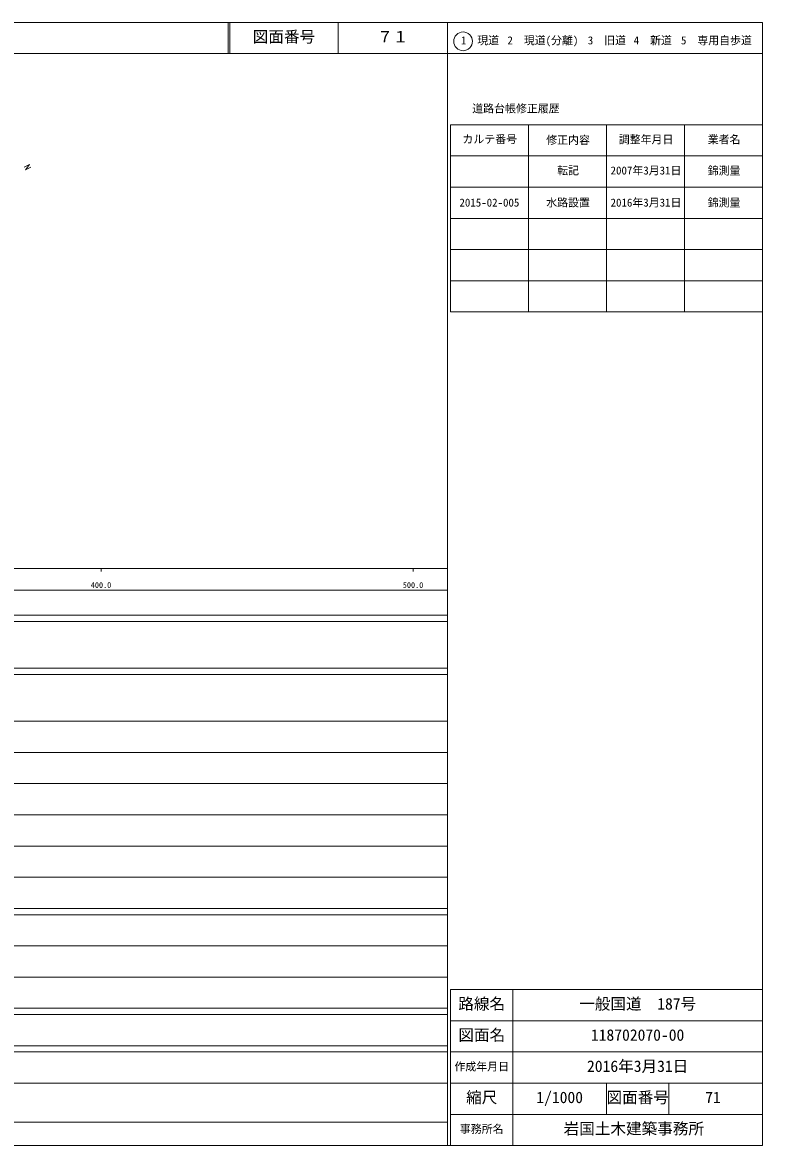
# Model space of a CAD drawing. Units: millimetres, scale not verified. Extents: x 7785 to 680000, y 20000 to 380000.
# Drawn here: x 442816 to 680000, y 20000 to 380000 of the extents above; entities that cross this region are included whole.
import ezdxf
from ezdxf.enums import TextEntityAlignment as Align

# ---------------------------------------------------------------- set-up
doc = ezdxf.new("R2010")
doc.units = ezdxf.units.MM
doc.header["$LTSCALE"] = 1000
doc.layers.add('S-SUV', color=7, linetype='Continuous', lineweight=13)
doc.styles.add('ＭＳ ゴシック', font='')
doc.styles.get('ＭＳ ゴシック').set_extended_font_data('MS Gothic')

msp = doc.modelspace()

# ---------------------------------------------------------------- linework, layer by layer
at = {"layer": 'S-SUV'}
for p, q in [((680000, 380000), (40000, 380000)), ((508747, 380000), (508747, 370000)), ((509247, 380000), (509247, 370000)), ((543997, 380000), (543997, 370000)), ((579000, 380000), (579000, 370000)), ((680000, 20000), (680000, 380000)), ((40000, 370000), (680000, 370000)), ((579000, 20000), (579000, 370000)), ((580000, 347197), (580000, 287197)), ((580000, 347197), (680000, 347197)), ((605000, 347197), (605000, 287197)), ((630000, 347197), (630000, 287197)), ((655000, 347197), (655000, 287197)), ((580000, 337197), (680000, 337197)), ((443413, 333654), (445091, 334436)), ((445091, 334436), (443814, 332780)), ((443814, 332780), (445495, 333575)), ((580000, 327197), (680000, 327197)), ((580000, 317197), (680000, 317197)), ((580000, 307197), (680000, 307197)), ((580000, 297197), (680000, 297197)), ((580000, 287197), (680000, 287197)), ((40000, 205000), (579000, 205000)), ((468000, 205000), (468000, 204000)), ((568000, 205000), (568000, 204000)), ((68000, 198000), (579000, 198000)), ((40000, 190000), (579000, 190000)), ((40000, 188000), (579000, 188000)), ((40000, 173000), (579000, 173000)), ((40000, 171000), (579000, 171000)), ((40000, 156000), (579000, 156000)), ((46000, 146000), (579000, 146000)), ((52000, 136000), (579000, 136000)), ((46000, 126000), (579000, 126000)), ((52000, 116000), (579000, 116000)), ((46000, 106000), (579000, 106000)), ((40000, 96000), (579000, 96000)), ((40000, 94000), (579000, 94000)), ((49000, 84000), (579000, 84000)), ((40000, 74000), (579000, 74000)), ((680000, 70000), (580000, 70000)), ((580000, 70000), (580000, 20000)), ((600000, 70000), (600000, 20000)), ((40000, 64000), (579000, 64000)), ((40000, 62000), (579000, 62000)), ((680000, 60000), (580000, 60000)), ((40000, 52000), (579000, 52000)), ((40000, 50000), (579000, 50000)), ((680000, 50000), (580000, 50000)), ((40000, 40000), (579000, 40000)), ((680000, 40000), (580000, 40000)), ((630000, 40000), (630000, 30000)), ((650000, 40000), (650000, 30000)), ((680000, 30000), (580000, 30000)), ((68000, 27500), (579000, 27500)), ((40000, 20000), (680000, 20000))]:
    msp.add_line(p, q, dxfattribs=at)
msp.add_circle((584031, 373958), 3000, dxfattribs=at)

# ---------------------------------------------------------------- texts
at = {"layer": 'S-SUV', "style": 'ＭＳ ゴシック'}
for s, height, p in [('図面番号', 3666, (516622, 372500)), ('７１', 3666, (556497, 372500)), ('1\u3000現道', 2566, (583323, 372208)), ('2\u3000現道(分離)', 2566, (598244, 372208)), ('3\u3000旧道', 2566, (623996, 372208)), ('4\u3000新道', 2566, (638699, 372208)), ('5\u3000専用自歩道', 2566, (653853, 372208)), ('道路台帳修正履歴', 2566, (586968, 350363)), ('カルテ番号', 2566, (583824, 340527)), ('修正内容', 2566, (610675, 340273)), ('調整年月日', 2566, (633925, 340447)), ('業者名', 2566, (662425, 340447)), ('転記', 2566, (614175, 330495)), ('2007年3月31日', 2566, (631300, 330495)), ('錦測量', 2566, (662425, 330439)), ('2015-02-005', 2566, (582861, 320207)), ('水路設置', 2566, (610675, 320207)), ('2016年3月31日', 2566, (631300, 320207)), ('錦測量', 2566, (662425, 320207)), ('400.0', 1833, (464719, 198195)), ('500.0', 1833, (564719, 198195)), ('路線名', 3666, (582500, 62500)), ('路線名', 3666, (582500, 62500)), ('一般国道\u3000187号', 3666, (621250, 62500)), ('図面名', 3666, (582500, 52500)), ('図面名', 3666, (582500, 52500)), ('118702070-00', 3666, (625000, 52500)), ('作成年月日', 2566, (581250, 43250)), ('作成年月日', 2566, (581250, 43250)), ('2016年3月31日', 3666, (623750, 42500)), ('縮尺', 3666, (585000, 32500)), ('縮尺', 3666, (585000, 32500)), ('1/1000', 3666, (607500, 32500)), ('図面番号', 3666, (630000, 32500)), ('図面番号', 3666, (630000, 32500)), ('71', 3666, (661625, 32500)), ('事務所名', 2566, (583000, 23250)), ('事務所名', 2566, (583000, 23250)), ('岩国土木建築事務所 ', 3666, (616250, 22500))]:
    msp.add_text(s, height=height, dxfattribs=at).set_placement(p, align=Align.BOTTOM_LEFT)

doc.saveas('drawing.dxf')
